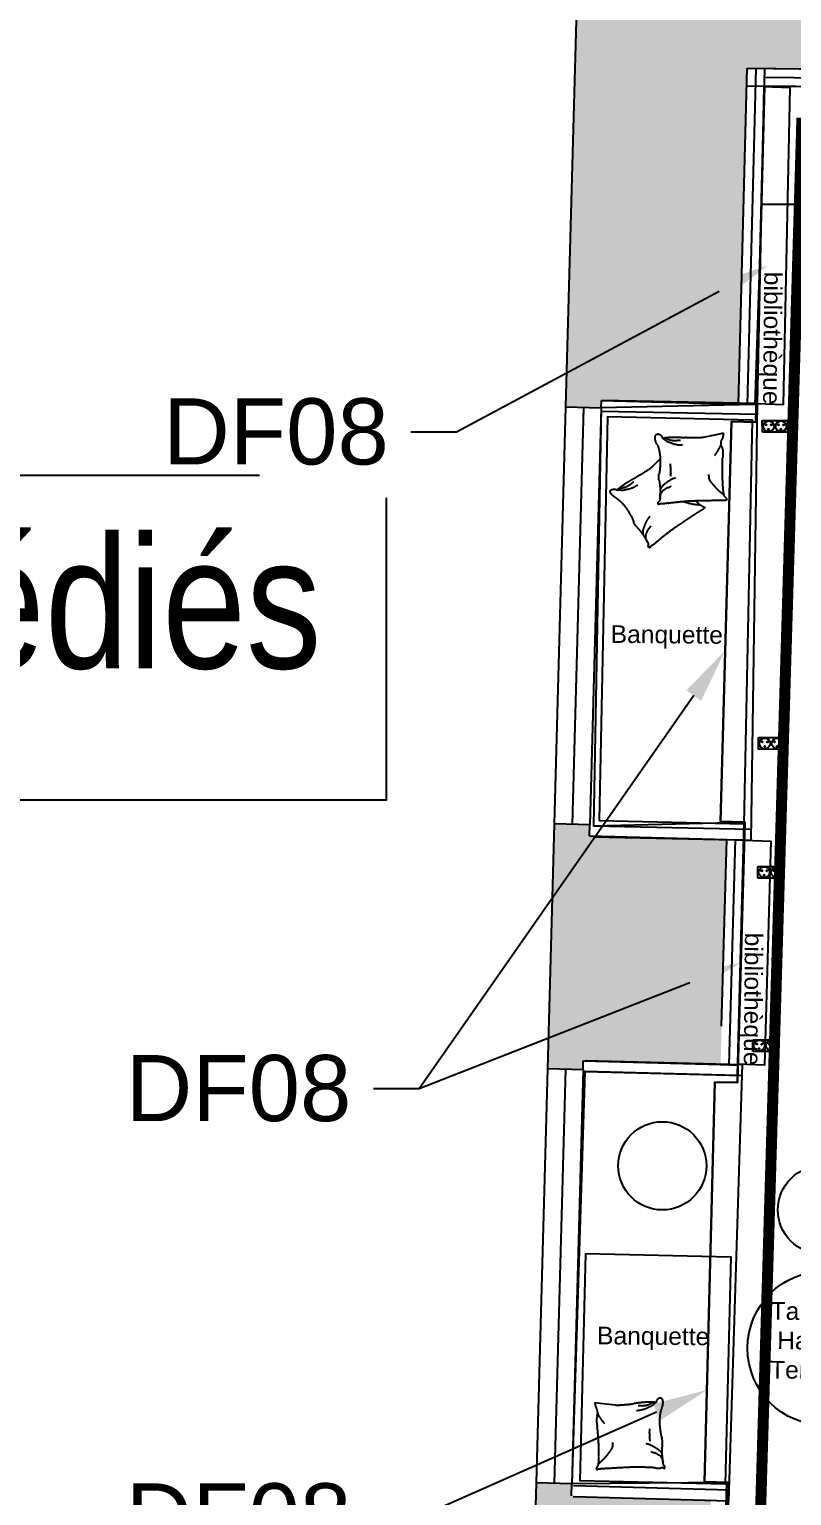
# Model space of a CAD drawing. Extents: x -27 to 25.3, y -8.5 to 57.5.
# Drawn here: x -18.11 to -14.65, y 36.77 to 43.42 of the extents above; entities that cross this region are included whole.
import ezdxf
from ezdxf import colors
from ezdxf.entities.mleader import LeaderData, LeaderLine
from ezdxf.math import Vec2, Vec3

# ---------------------------------------------------------------- set-up
doc = ezdxf.new("R2010")
doc.units = 0
doc.header["$LTSCALE"] = 0.002
doc.linetypes.add('CACHE', pattern=[0.375, 0.25, -0.125])
doc.linetypes.add('HIDDEN', pattern=[9.525, 6.35, -3.175])
for name, color, linetype in [('01-FAC_CHASSIS', 4, 'Continuous'), ('01-FAC_CHASSIS EXI', 4, 'Continuous'), ('01-STR_MACONNERIE_HACH', 252, 'Continuous'), ('02-CLOISON', 2, 'Continuous'), ('02-ISOLATION', 6, 'ISOLATION'), ('_ANNO-CONCEPT-T', 7, 'Continuous'), ('A-legende', 7, 'Continuous'), ('A-mobilier', 252, 'Continuous'), ('A-texte', 7, 'Continuous')]:
    doc.layers.add(name, color=color, linetype=linetype)
for name, color, linetype, true_color in [('04-MOBILIER', 1, 'Continuous', 0xff0000), ('A-Détails', 7, 'Continuous', 0x00a500), ('SA-ELEVATION', 2, 'Continuous', 0xffff00)]:
    doc.layers.add(name, color=color, linetype=linetype, true_color=true_color)
doc.layers.add('plafond', color=5, linetype='Continuous', lineweight=25, true_color=0x0000ff)
doc.styles.get("Standard").update_dxf_attribs({"font": 'ARIALN.TTF'})
doc.styles.add('Y_TXT_COT', font='arial.ttf', dxfattribs={"height": 0.2})
doc.linetypes.add('ISOLATION', pattern='A,0.00254,-2.54,[134,ltypeshp.shx,S=2.54,R=0,X=-2.54,Y=0],-5.08,[134,ltypeshp.shx,S=2.54,R=180,X=2.54,Y=0],-2.54', length=10.16254)

# ---------------------------------------------------------------- blocks, each defined once
blk = doc.blocks.new('Xref-R4-2018-11')
at = {"layer": '01-STR_MACONNERIE_HACH'}
h = blk.add_hatch(color=256, dxfattribs=at)
h.dxf.hatch_style = 1
h.paths.add_polyline_path([(-9.3074, 17.9196), (-7.8936, 17.89), (-7.9015, 17.5127), (-7.6049, 17.5065), (-7.5883, 18.3037), (-8.1072, 18.3145), (-8.1076, 18.3149), (-8.2076, 18.3162), (-8.2083, 18.2259), (-9.7178, 18.2644), (-9.7853, 15.6173), (-7.5994, 15.6223), (-7.5998, 15.7823), (-7.641, 15.7822), (-7.6222, 16.6814), (-7.9187, 16.6876), (-7.9291, 16.1904), (-9.3429, 16.2199)])
h.paths.add_polyline_path([(-12.6394, 16.3656), (-13.2978, 16.3837), (-13.2962, 16.4428), (-13.4562, 16.4472), (-13.4791, 15.6088), (-12.6587, 15.6107)])
h.paths.add_polyline_path([(-12.5241, 20.8874), (-13.1739, 20.9052), (-13.1728, 20.9435), (-13.3328, 20.9479), (-13.3628, 19.851), (-13.2029, 19.8466), (-13.2022, 19.8724), (-12.5505, 19.8545)])
h.paths.add_polyline_path([(-12.4474, 23.898), (-13.0914, 23.9156), (-13.0902, 23.9563), (-13.2502, 23.9606), (-13.281, 22.8348), (-13.1211, 22.8304), (-13.1199, 22.8744), (-12.4739, 22.8567)])
h.paths.add_polyline_path([(-12.3709, 26.895), (-13.0092, 26.9125), (-13.0081, 26.9533), (-13.168, 26.9577), (-13.1984, 25.8503), (-13.0384, 25.846), (-13.0374, 25.8831), (-12.3971, 25.8673)])
h.paths.add_polyline_path([(-12.2947, 29.8842), (-12.9273, 29.9015), (-12.9258, 29.956), (-13.0857, 29.9604), (-13.1162, 28.8463), (-12.9563, 28.8419), (-12.9549, 28.892), (-12.3204, 28.8763)])
h.paths.add_polyline_path([(-12.2221, 32.879), (-12.8452, 32.8944), (-12.8438, 32.9456), (-13.0037, 32.95), (-13.0342, 31.8382), (-12.8743, 31.8338), (-12.8732, 31.8746), (-12.2501, 31.8575)])
edge = h.paths.add_edge_path()
edge.add_line((-12.1292, 36.3771), (-10.5842, 36.3601))
edge.add_arc((-9.5753, 36.4146), 1.0104, 149.39268, 183.09018, ccw=False)
edge.add_line((-10.4449, 36.929), (-12.8939, 36.956))
edge.add_line((-12.8939, 36.956), (-12.9519, 34.8411))
edge.add_line((-12.9519, 34.8411), (-12.792, 34.8367))
edge.add_line((-12.792, 34.8367), (-12.791, 34.8705))
edge.add_line((-12.791, 34.8705), (-12.168, 34.8534))
edge.add_line((-12.168, 34.8534), (-12.1292, 36.3771))
edge = h.paths.add_edge_path()
edge.add_line((-10.4266, 36.6084), (-10.4051, 36.6081))
edge.add_line((-10.4051, 36.6081), (-10.4044, 36.6681))
edge.add_line((-10.4044, 36.6681), (-10.4259, 36.6684))
edge.add_line((-10.4259, 36.6684), (-10.4231, 36.9288))
edge.add_line((-10.4231, 36.9288), (-10.4449, 36.929))
edge.add_arc((-9.5753, 36.4146), 1.0104, 149.39268, 183.09018)
edge.add_line((-10.5842, 36.3601), (-10.4293, 36.3584))
edge.add_line((-10.4293, 36.3584), (-10.4266, 36.6084))
for p, q in [((-12.9519, 34.8411), (-12.8939, 36.956)), ((-12.168, 34.8534), (-12.1292, 36.3771)), ((-12.1292, 36.3771), (-10.4293, 36.3584)), ((-12.792, 34.8367), (-12.791, 34.8705)), ((-13.0342, 31.8382), (-13.0037, 32.95)), ((-12.8452, 32.8944), (-12.8438, 32.9456)), ((-12.8452, 32.8944), (-12.2221, 32.879)), ((-12.8743, 31.8338), (-12.8732, 31.8746)), ((-13.1162, 28.8463), (-13.0857, 29.9604)), ((-12.9273, 29.9015), (-12.9258, 29.956))]:
    blk.add_line(p, q)
for points in [[(-12.791, 34.8705), (-12.168, 34.8534)], [(-12.9519, 34.8411), (-12.792, 34.8367)], [(-12.8438, 32.9456), (-13.0037, 32.95)], [(-12.2454, 32.0309), (-12.2221, 32.879)], [(-12.8732, 31.8746), (-12.2503, 31.8575)], [(-12.8743, 31.8338), (-13.0342, 31.8382)], [(-12.9258, 29.956), (-13.0857, 29.9604)]]:
    blk.add_lwpolyline(points)
at = {"layer": '01-FAC_CHASSIS', "linetype": 'Continuous'}
for p, q in [((-12.8719, 34.8389), (-12.9238, 32.9478)), ((-12.9543, 31.836), (-13.0057, 29.9582))]:
    blk.add_line(p, q, dxfattribs=at)
at = {"layer": '01-FAC_CHASSIS EXI'}
for points in [[(-13.0037, 32.95), (-12.9519, 34.8411)], [(-12.792, 34.8367), (-12.8438, 32.9456)], [(-13.0857, 29.9604), (-13.0342, 31.8382)], [(-12.8743, 31.8338), (-12.9258, 29.956)]]:
    blk.add_lwpolyline(points, dxfattribs=at)
at = {"layer": '02-ISOLATION', "linetype": 'Continuous'}
for points in [[(-12.6694, 16.3664), (-12.5825, 19.7753), (-12.4725, 19.7725), (-12.4421, 20.9652), (-12.5521, 20.9682), (-12.5059, 22.7775), (-12.396, 22.7747), (-12.3653, 23.9757), (-12.4753, 23.9788), (-12.4292, 25.7881), (-12.3192, 25.7854), (-12.2889, 26.9728), (-12.3989, 26.9758), (-12.3524, 28.797), (-12.2425, 28.7942), (-12.2127, 29.962), (-12.3227, 29.965), (-12.2764, 31.7781), (-12.1725, 31.7755), (-12.14, 32.9568), (-12.2499, 32.9598), (-12.2002, 34.7744), (-12.0901, 34.7716), (-12.0492, 36.3751)], [(-12.1292, 36.3771), (-10.4293, 36.3584)], [(-12.13, 36.2971), (-10.3502, 36.2775)], [(-12.168, 34.8534), (-12.088, 34.8513)], [(-12.2221, 32.879), (-12.1422, 32.8768)], [(-12.2503, 31.8575), (-12.1703, 31.8553)]]:
    blk.add_lwpolyline(points, dxfattribs=at)
at = {"layer": '02-ISOLATION', "linetype": 'ISOLATION', "ltscale": 0.004}
for points in [[(-12.128, 34.8524), (-12.0892, 36.3761)], [(-12.0502, 36.3362), (-10.4298, 36.3184)], [(-12.2103, 31.8564), (-12.1822, 32.8779)]]:
    blk.add_lwpolyline(points, dxfattribs=at)
blk = doc.blocks.new('PCD-1.10')
at = {"color": 0}
for p, q in [((0, 0), (0, 3.19)), ((0, 3.19), (6.84, 3.19)), ((6.84, 0), (0, 0)), ((6.84, 3.19), (6.84, 0))]:
    blk.add_line(p, q, dxfattribs=at)
for centre, radius in [((1.72, 1.61), 1.46), ((1.03, 2.04), 0.146), ((1.7, 0.8), 0.146), ((2.44, 1.99), 0.146), ((5.08, 1.61), 1.46), ((4.39, 2.04), 0.146), ((5.05, 0.8), 0.146), ((5.79, 1.99), 0.146)]:
    blk.add_circle(centre, radius, dxfattribs=at)
blk = doc.blocks.new('Coussins')
at = {"linetype": 'HIDDEN', "ltscale": 0.2}
for points in [[(-0.1748, 0.421, -0.006204), (-0.1849, 0.4466, -0.021828), (-0.2009, 0.4922, -0.018818), (-0.2168, 0.5456, -0.019326), (-0.2198, 0.5576, 0.01735), (-0.223, 0.571, 0.129675), (-0.2285, 0.5834, -0.191716), (-0.2317, 0.5923, -0.363489), (-0.2302, 0.595, 0.585858), (-0.2298, 0.5978, 0.215512), (-0.2313, 0.599, 0.076444), (-0.2352, 0.5991, 0.153708), (-0.2418, 0.5933, -0.111249), (-0.2502, 0.5839, -0.014624), (-0.2714, 0.5737, -0.010837), (-0.3009, 0.5623, -0.018442), (-0.3313, 0.5539, 0.03204), (-0.3486, 0.5483, 0.033397), (-0.3572, 0.5433, -0.017905), (-0.373, 0.5329, -0.026564), (-0.4224, 0.5099, -0.032941), (-0.4653, 0.4995, -0.035782), (-0.4828, 0.4992, 0.031893), (-0.5025, 0.4991, 0.036831), (-0.5139, 0.4965, 0.049225), (-0.5215, 0.4923, 0.494818), (-0.5205, 0.4764, 0.263368), (-0.5025, 0.4666, 0.263368)], [(-0.292, 0.5655, -0.027842), (-0.3, 0.5534, -0.048685), (-0.3035, 0.5451, -0.023666), (-0.3096, 0.5218, -0.031223), (-0.3126, 0.5028, -0.046801), (-0.3128, 0.4961, -0.023191), (-0.3118, 0.482)], [(-0.2559, 0.5835, -0.088153), (-0.2708, 0.5751, -0.088153), (-0.2809, 0.5582, -0.077547), (-0.2848, 0.5381, -0.077547), (-0.2837, 0.5149)], [(-0.4211, 0.2391), (-0.4321, 0.2938, 0.073041), (-0.4366, 0.3091, 0.023305), (-0.4562, 0.355, 0.018299), (-0.4644, 0.3718, -0.01097), (-0.4783, 0.3997, -0.042281), (-0.4892, 0.4254, -0.027201), (-0.5026, 0.4668)], [(-0.5026, 0.4666, 0.077379), (-0.4795, 0.453, 0.077379), (-0.4582, 0.4306, 0.047525), (-0.4468, 0.4134, 0.047525), (-0.4373, 0.3943)], [(-0.468, 0.1562, -0.316205), (-0.491, 0.1504, -0.438288), (-0.4978, 0.1677, -0.052587), (-0.4926, 0.1762, -0.051632), (-0.4855, 0.1836, -0.064659), (-0.4701, 0.1936, 0.062916), (-0.4542, 0.2039, 0.053373), (-0.4235, 0.2359, 0.043578), (-0.3942, 0.2816, 0.030103), (-0.3865, 0.2986, -0.05552), (-0.3818, 0.3077, -0.053337), (-0.3701, 0.3218, 0.031263), (-0.3491, 0.345, 0.017719), (-0.3299, 0.371, 0.025059), (-0.3178, 0.3904, 0.180618), (-0.316, 0.4029, -0.268753), (-0.3133, 0.4113, -0.10234), (-0.3099, 0.4133, -0.239588), (-0.3081, 0.4131, -0.335177), (-0.3073, 0.4105, 0.264937), (-0.3067, 0.4073, 0.10977), (-0.2991, 0.4015, -0.078133), (-0.288, 0.394, -0.008879), (-0.2775, 0.384, 0.011105), (-0.2691, 0.376, 0.011393), (-0.2271, 0.3394, 0.013124), (-0.1891, 0.3095, 0.003705), (-0.1727, 0.2974, 0.000802), (-0.0962, 0.2423, 0.018912), (-0.0716, 0.2259, -0.07778), (-0.0661, 0.2213, -0.415863), (-0.0661, 0.2203, -0.048606), (-0.0718, 0.2164, -0.090741), (-0.0789, 0.214, 0.102316), (-0.0851, 0.2116, 0.062567), (-0.0944, 0.204, 0.023201), (-0.1157, 0.1796, 0.00979), (-0.1516, 0.1323, 0.011884), (-0.1795, 0.0921, 0.014676), (-0.1906, 0.0741, -0.013893), (-0.2023, 0.0551, -0.103313), (-0.2221, 0.0353, 0.129337), (-0.2371, 0.0186, 0.082291), (-0.241, 0.0067, -0.06757), (-0.2452, -0.0079, -0.030442), (-0.2509, -0.0189, -0.494886), (-0.2519, -0.019), (-0.269, -0.0012), (-0.316, 0.0479, 0.044256), (-0.3281, 0.0585, 0.014203), (-0.3691, 0.0867, 0.010103), (-0.3828, 0.0952, -0.004809), (-0.4118, 0.1126, -0.026481), (-0.4343, 0.1282, -0.016509), (-0.4683, 0.1563)], [(-0.4988, 0.4541, 0.05369), (-0.4887, 0.4465, 0.070312), (-0.4815, 0.4384, 0.015448), (-0.4774, 0.4325, 0.013244), (-0.4729, 0.4253, 0.082127), (-0.4665, 0.412, 0.064164), (-0.4614, 0.3937)], [(-0.1748, 0.421, 0.001963), (-0.1424, 0.3401, 0.001963)], [(-0.3433, 0.3525, -0.027842), (-0.3435, 0.338, -0.048685), (-0.3421, 0.3291, -0.023666), (-0.3347, 0.3062, -0.031223), (-0.3271, 0.2885, -0.046801), (-0.3237, 0.2827, -0.023191), (-0.3153, 0.2713)], [(-0.3224, 0.387, -0.088153), (-0.3305, 0.3719, -0.088153), (-0.33, 0.3523, -0.077547), (-0.3225, 0.3331, -0.077547), (-0.3092, 0.3141)], [(-0.1543, 0.3082, -0.016108), (-0.1794, 0.3218, -0.024599), (-0.1959, 0.3289, -0.009477), (-0.2249, 0.3385, -0.001721), (-0.2267, 0.3391, -0.072521)], [(-0.3703, 0.2313, -0.009729), (-0.3603, 0.2428, -0.009729), (-0.3507, 0.255, -0.007971), (-0.3432, 0.2655, -0.007971), (-0.3361, 0.2765)], [(-0.0891, 0.2089, -0.016108), (-0.1177, 0.207, -0.024599), (-0.1354, 0.2041, -0.009477), (-0.1651, 0.1968, -0.015937), (-0.1819, 0.1914, -0.072521), (-0.1891, 0.1868, -0.033339), (-0.2001, 0.1729)], [(-0.4681, 0.1562, 0.077379), (-0.4414, 0.157, 0.077379), (-0.4114, 0.1495, 0.047525), (-0.3925, 0.1411, 0.047525), (-0.3742, 0.1301)], [(-0.4582, 0.1476, 0.05369), (-0.4456, 0.1466, 0.070312), (-0.4353, 0.1436, 0.015448), (-0.4286, 0.1408, 0.013244), (-0.4209, 0.1372, 0.082127), (-0.4084, 0.1293, 0.064164), (-0.3943, 0.1166)], [(-0.2304, 0.0283, -0.009729), (-0.228, 0.0433, -0.009729), (-0.2265, 0.0588, -0.007971), (-0.2258, 0.0717, -0.007971), (-0.2257, 0.0848)]]:
    blk.add_lwpolyline(points, format="xyb", dxfattribs=at)
for centre, radius, start, end in [((0.1012, 0.4322), 0.2605, 200.71231, 207.20581), ((-0.0134, -0.243), 0.5695, 105.03742, 106.90344), ((-0.1473, 0.2357), 0.0726, 91.70899, 101.00405), ((-0.1512, 0.284), 0.0243, 71.34122, 85.7563), ((-0.1297, 0.3466), 0.0418, 250.73983, 261.8028), ((-0.1328, 0.3494), 0.0443, 266.34897, 275.44973), ((-0.1439, 0.305), 0.0157, 4.53672, 31.23284), ((-0.129, 0.306), 0.000799, 297.04846, 17.47108)]:
    blk.add_arc(centre, radius, start, end, dxfattribs=at)
blk = doc.blocks.new('Niche-1-R+4')
at = {"layer": '04-MOBILIER', "ltscale": 0.01}
for p, q in [((0, 0), (0.7145, -0.0178)), ((-0.0012, -0.05), (0.7132, -0.0678)), ((0.6526, -1.9988), (0.7145, -0.0178)), ((0.6526, -1.9988), (-0.0543, -1.9795)), ((0.654, -1.9488), (-0.0529, -1.9295))]:
    blk.add_line(p, q, dxfattribs=at)
blk.add_lwpolyline([(0.023, -0.0755), (0.6816, -0.0907), (0.6355, -1.9218), (-0.0231, -1.9066)], close=True, dxfattribs=at)
at = {"layer": '04-MOBILIER', "rotation": 32.04896694003696}
blk.add_blockref('Coussins', (0.7084, -1.7062), dxfattribs=at)
blk = doc.blocks.new('Coussin simple')
at = {"linetype": 'HIDDEN', "ltscale": 0.2}
for points in [[(-12.5146, 1.8499, -0.316205), (-12.5004, 1.8689, -0.438288), (-12.4842, 1.8598, -0.052587), (-12.483, 1.8498, -0.051632), (-12.4838, 1.8396, -0.064659), (-12.4895, 1.8221, 0.062916), (-12.4954, 1.8042, 0.053373), (-12.4991, 1.76, 0.043578), (-12.4932, 1.706, 0.030103), (-12.4885, 1.6879, -0.05552), (-12.4864, 1.678, -0.053337), (-12.4866, 1.6596, 0.031263), (-12.4884, 1.6284, 0.017719), (-12.487, 1.5961, 0.025059), (-12.4841, 1.5734, 0.180618), (-12.4777, 1.5625, -0.268753), (-12.4745, 1.5543, -0.10234), (-12.4759, 1.5506, -0.239588), (-12.4775, 1.5496, -0.335177), (-12.4797, 1.5511, 0.264937), (-12.4821, 1.5532, 0.10977), (-12.4917, 1.553, -0.078133), (-12.505, 1.5518, -0.008879), (-12.5195, 1.553, 0.011105), (-12.5311, 1.554, 0.011393), (-12.5867, 1.556, 0.013124), (-12.6351, 1.5554, 0.003705), (-12.6555, 1.5544, 0.000802), (-12.7496, 1.5492, 0.018912), (-12.779, 1.5464, -0.07778), (-12.7862, 1.5466, -0.415863), (-12.7868, 1.5474, -0.048606), (-12.7849, 1.554, -0.090741), (-12.7809, 1.5603, 0.102316), (-12.7775, 1.566, 0.062567), (-12.775, 1.5778, 0.023201), (-12.7739, 1.6102, 0.00979), (-12.7757, 1.6696, 0.011884), (-12.7793, 1.7184, 0.014676), (-12.782, 1.7393, -0.013893), (-12.7848, 1.7614, -0.103313), (-12.7819, 1.7893, 0.129337), (-12.7807, 1.8117, 0.082291), (-12.7852, 1.8234, -0.06757), (-12.7911, 1.8375, -0.030442), (-12.7935, 1.8496, -0.494886), (-12.7929, 1.8503), (-12.7683, 1.8471), (-12.7009, 1.8385, 0.044256), (-12.6849, 1.8379, 0.014203), (-12.6352, 1.8418, 0.010103), (-12.6193, 1.8438, -0.004809), (-12.5858, 1.8485, -0.026481), (-12.5584, 1.8505, -0.016509), (-12.5144, 1.85)], [(-12.7798, 1.8, -0.009729), (-12.7722, 1.7868, -0.009729), (-12.7637, 1.7738, -0.007971), (-12.7561, 1.7633, -0.007971), (-12.7479, 1.753)], [(-12.5146, 1.85, 0.077379), (-12.5349, 1.8326, 0.077379), (-12.5629, 1.8195, 0.047525), (-12.5828, 1.8142, 0.047525), (-12.604, 1.8113)], [(-12.5277, 1.8505, 0.05369), (-12.5381, 1.8433, 0.070312), (-12.548, 1.8391, 0.015448), (-12.5549, 1.8371, 0.013244), (-12.5632, 1.8351, 0.082127), (-12.5779, 1.8333, 0.064164), (-12.5968, 1.8344)], [(-12.5434, 1.7301, -0.009729), (-12.544, 1.7149, -0.009729), (-12.5437, 1.6994, -0.007971), (-12.5429, 1.6865, -0.007971), (-12.5416, 1.6734)], [(-12.7761, 1.5707, -0.016108), (-12.7551, 1.5902, -0.024599), (-12.7432, 1.6035, -0.009477), (-12.7247, 1.6279, -0.015937), (-12.715, 1.6427, -0.072521), (-12.7122, 1.6507, -0.033339), (-12.7125, 1.6684)], [(-12.4882, 1.6189, -0.027842), (-12.4971, 1.6303, -0.048685), (-12.5038, 1.6363, -0.023666), (-12.524, 1.6495, -0.031223), (-12.541, 1.6584, -0.046801), (-12.5473, 1.6608, -0.023191), (-12.561, 1.6644)], [(-12.4827, 1.5789, -0.088153), (-12.486, 1.5957, -0.088153), (-12.4987, 1.6107, -0.077547), (-12.5165, 1.6209, -0.077547), (-12.5388, 1.6273)]]:
    blk.add_lwpolyline(points, format="xyb", dxfattribs=at)
blk = doc.blocks.new('Niche-2-R+4')
at = {"layer": '04-MOBILIER', "ltscale": 0.01}
for p, q in [((0, 0), (0.7145, -0.0178)), ((-0.0012, -0.05), (0.7132, -0.0678)), ((0.6526, -1.9988), (0.7145, -0.0178)), ((0.6526, -1.9988), (-0.0543, -1.9795)), ((0.654, -1.9488), (-0.0529, -1.9295))]:
    blk.add_line(p, q, dxfattribs=at)
blk.add_lwpolyline([(0.0029, -0.8753), (0.6615, -0.8905), (0.6355, -1.9218), (-0.0231, -1.9066)], close=True, dxfattribs=at)
at = {"layer": '04-MOBILIER'}
blk.add_blockref('Coussin simple', (12.8363, -3.4007), dxfattribs=at)
blk = doc.blocks.new('A$C0E126796')
at = {"layer": '01-FAC_CHASSIS', "linetype": 'Continuous'}
for p, q in [((-1.0819, 3.64), (-1.1338, 1.7489)), ((-1.1643, 0.6372), (-1.2157, -1.2406))]:
    blk.add_line(p, q, dxfattribs=at)
at = {"layer": '02-CLOISON', "linetype": 'Continuous'}
blk.add_line((3.0303, 4.5611), (-0.274, 4.5611), dxfattribs=at)
for points in [[(-0.2939, 3.6582), (-0.1751, 3.6532), (-0.1443, 5.0898), (-0.2631, 5.0948)], [(-0.3523, 1.6766), (-0.2317, 1.6724), (-0.2608, 0.6558), (-0.3814, 0.66)]]:
    blk.add_lwpolyline(points, close=True, dxfattribs=at)
at = {"layer": '04-MOBILIER', "ltscale": 0.01}
for centre in [(-0.7245, 0.1995), (0, -0.0004)]:
    blk.add_circle(centre, 0.2, dxfattribs=at)
at = {"layer": '04-MOBILIER', "linetype": 'Continuous'}
blk.add_circle((0.0126, -0.6279, 0), 0.35, dxfattribs=at)
at = {"layer": 'plafond', "color": 5, "lineweight": -2, "xscale": 0.01669227516125703, "yscale": 0.01669227516125703, "zscale": 0.01669227516125703, "rotation": 0.07392321233090438}
for p in [(-0.2704, 3.5273), (-0.288, 2.0888), (-0.2906, 1.5044), (-0.3132, 0.7179)]:
    blk.add_blockref('PCD-1.10', p, dxfattribs=at)
at = {"layer": 'SA-ELEVATION', "xscale": -1, "rotation": 177.3636836837911}
blk.add_blockref('Niche-1-R+4', (-1.0379, 1.6917), dxfattribs=at)
at = {"layer": 'SA-ELEVATION'}
blk.add_blockref('Niche-2-R+4', (-1.0744, 0.6769), dxfattribs=at)
at = {"layer": '_ANNO-CONCEPT-T', "char_height": 0.08, "width": 1.472401, "attachment_point": 1}
for s, insert, rotation in [('{\\fArial|b0|i0|c0|p34;bibliothèque}', (-0.182, 4.2551), 269.50124), ('{\\fArial|b0|i0|c0|p34;Banquette}', (-0.9586, 2.6521), 359.50124), ('{\\fArial|b0|i0|c0|p34;bibliothèque}', (-0.2695, 1.2569), 269.50124), ('{\\fArial|b0|i0|c0|p34;Table\\P Hay \\PTerrazzo / }', (-0.2325, -0.4184), 359.50124), ('{\\fArial|b0|i0|c0|p34;Banquette}', (-1.0204, -0.5301), 359.50124)]:
    blk.add_mtext(s, dxfattribs=dict(at, insert=insert, rotation=rotation))

msp = doc.modelspace()

# ---------------------------------------------------------------- linework, layer by layer
at = {"ltscale": 0.01}
msp.add_lwpolyline([(-9.0904, 27.109), (-9.0385, 43.1022), (-10.5637, 43.119), (-10.5662, 42.889), (-11.484, 42.8991), (-11.4788, 43.3791), (-13.0719, 43.3966), (-13.0746, 43.1467), (-14.7756, 43.1654), (-14.8145, 41.6407), (-14.9246, 41.6435), (-14.9743, 39.8289), (-14.8644, 39.8259), (-14.8969, 38.6446), (-15.0008, 38.6473), (-15.0471, 36.8341), (-14.9371, 36.8311), (-14.9669, 35.6634), (-15.0768, 35.6662), (-15.1233, 33.8449), (-15.0133, 33.8419), (-15.0436, 32.6545), (-15.1536, 32.6573), (-15.1997, 30.8479)], dxfattribs=at)
at = {"layer": 'A-legende', "color": 21, "linetype": 'CACHE', "ltscale": 1000, "true_color": 0xff9f7f, "const_width": 0.05}
msp.add_lwpolyline([(-14.6051, 43.0214), (-14.891, 33.3964)], dxfattribs=at)
at = {"layer": 'A-texte'}
msp.add_lwpolyline([(-26.0147, 41.3996), (-16.493, 41.3996), (-16.493, 39.9258), (-26.0147, 39.9258)], close=True, dxfattribs=at)

# ---------------------------------------------------------------- block references
at = {"ltscale": 0.01}
msp.add_blockref('Xref-R4-2018-11', (-2.7244, 6.8691), dxfattribs=at)
at = {"layer": 'A-mobilier', "color": 30, "ltscale": 0.01, "true_color": 0xff7f00}
msp.add_blockref('A$C0E126796', (-14.5144, 38.0676), dxfattribs=at)

# ---------------------------------------------------------------- texts
at = {"layer": 'A-texte', "ltscale": 0.1, "insert": (-25.1973, 41.1213), "char_height": 0.59757, "attachment_point": 1}
msp.add_mtext_dynamic_manual_height_columns('6 postes en bureaux dédiés', width=19.719669, gutter_width=12.5, heights=[0], dxfattribs=at)

# ---------------------------------------------------------------- next in the draw order: leaders
at = {"layer": 'A-Détails'}
ml = msp.add_multileader_mtext('Standard', dxfattribs=at)
ml.set_content('DF06', color=256, style='Y_TXT_COT')
ml.set_leader_properties()
ml.build(insert=Vec2(0, 0))
ml.multileader.update_dxf_attribs({"has_text_frame": 1, "text_left_attachment_type": 2, "text_right_attachment_type": 2, "dogleg_length": 1, "arrow_head_size": 0.25})
ctx = ml.context
ctx.base_point, ctx.char_height, ctx.arrow_head_size, ctx.landing_gap_size, ctx.plane_origin = Vec3(-15.4844, 44.5274), 0.3, 0.25, 0.1, Vec3(-15.0979, 44.7695)
ctx.left_attachment, ctx.right_attachment, ctx.text_align_type = 2, 2, 2
notes = []
notes.append((ctx, [(1, (1, 1, 0), (-14.1039, 44.5274), (-1, 0), 0.2072, [(0, [(-12.6966, 43.0295)], 0, [])])]))
ctx.mtext.insert, ctx.mtext.rotation, ctx.mtext.width, ctx.mtext.defined_height, ctx.mtext.alignment, ctx.mtext.flow_direction = Vec3(-14.4112, 44.6805), 6.283185, 0.436539, 0.1999, 3, 5
ctx.mtext.has_bg_fill, ctx.mtext.bg_color, ctx.mtext.bg_scale_factor, ctx.mtext.bg_transparency, ctx.mtext.use_window_bg_color = 1, -1027028792, 1.5, 0, 1
ml = msp.add_multileader_mtext('Standard', dxfattribs=at)
ml.set_content('DF08', color=256, style='Y_TXT_COT')
ml.set_leader_properties()
ml.build(insert=Vec2(0, 0))
ml.multileader.update_dxf_attribs({"has_text_frame": 1, "text_left_attachment_type": 2, "text_right_attachment_type": 2, "dogleg_length": 1, "arrow_head_size": 0.25})
ctx = ml.context
ctx.base_point, ctx.char_height, ctx.arrow_head_size, ctx.landing_gap_size, ctx.plane_origin = Vec3(-17.5546, 41.5955), 0.3, 0.25, 0.1, Vec3(-17.4227, 44.463)
ctx.left_attachment, ctx.right_attachment, ctx.text_align_type = 2, 2, 2
notes.append((ctx, [(1, (1, 1, 0), (-16.1732, 41.5955), (-1, 0), 0.2072, [(0, [(-14.7597, 42.352)], 0, [])])]))
ctx.mtext.insert, ctx.mtext.rotation, ctx.mtext.width, ctx.mtext.defined_height, ctx.mtext.alignment, ctx.mtext.flow_direction = Vec3(-16.4805, 41.7487), 6.283185, 0.436539, 0.1999, 3, 5
ctx.mtext.has_bg_fill, ctx.mtext.bg_color, ctx.mtext.bg_scale_factor, ctx.mtext.bg_transparency, ctx.mtext.use_window_bg_color = 1, -1027028792, 1.5, 0, 1
ml = msp.add_multileader_mtext('Standard', dxfattribs=at)
ml.set_content('DF08', color=256, style='Y_TXT_COT')
ml.set_leader_properties()
ml.build(insert=Vec2(0, 0))
ml.multileader.update_dxf_attribs({"has_text_frame": 1, "text_left_attachment_type": 2, "text_right_attachment_type": 2, "dogleg_length": 1, "arrow_head_size": 0.25})
ctx = ml.context
ctx.base_point, ctx.char_height, ctx.arrow_head_size, ctx.landing_gap_size, ctx.plane_origin = Vec3(-17.7248, 38.6165), 0.3, 0.25, 0.1, Vec3(-17.4227, 41.4841)
ctx.left_attachment, ctx.right_attachment, ctx.text_align_type = 2, 2, 2
notes.append((ctx, [(1, (1, 1, 0), (-16.3435, 38.6165), (-1, 0), 0.2072, [(0, [(-14.9531, 40.6051)], 0, [])])]))
ctx.mtext.insert, ctx.mtext.rotation, ctx.mtext.width, ctx.mtext.defined_height, ctx.mtext.alignment, ctx.mtext.flow_direction = Vec3(-16.6507, 38.7697), 6.283185, 0.436539, 0.1999, 3, 5
ctx.mtext.has_bg_fill, ctx.mtext.bg_color, ctx.mtext.bg_scale_factor, ctx.mtext.bg_transparency, ctx.mtext.use_window_bg_color = 1, -1027028792, 1.5, 0, 1
ml = msp.add_multileader_mtext('Standard', dxfattribs=at)
ml.set_content('DF08', color=256, style='Y_TXT_COT')
ml.set_leader_properties()
ml.build(insert=Vec2(0, 0))
ml.multileader.update_dxf_attribs({"has_text_frame": 1, "text_left_attachment_type": 2, "text_right_attachment_type": 2, "dogleg_length": 1, "arrow_head_size": 0.25})
ctx = ml.context
ctx.base_point, ctx.char_height, ctx.arrow_head_size, ctx.landing_gap_size, ctx.plane_origin = Vec3(-17.7248, 36.6735), 0.3, 0.25, 0.1, Vec3(-17.4227, 39.541)
ctx.left_attachment, ctx.right_attachment, ctx.text_align_type = 2, 2, 2
notes.append((ctx, [(1, (1, 1, 0), (-16.3435, 36.6735), (-1, 0), 0.2072, [(0, [(-14.9305, 36.2034)], 0, [])])]))
ctx.mtext.insert, ctx.mtext.rotation, ctx.mtext.width, ctx.mtext.defined_height, ctx.mtext.alignment, ctx.mtext.flow_direction = Vec3(-16.6507, 36.8267), 6.283185, 0.436539, 0.1999, 3, 5
ctx.mtext.has_bg_fill, ctx.mtext.bg_color, ctx.mtext.bg_scale_factor, ctx.mtext.bg_transparency, ctx.mtext.use_window_bg_color = 1, -1027028792, 1.5, 0, 1
for ctx, leaders in notes:
    for number, flags, end, landing, length, lines in leaders:
        leader = LeaderData()
        leader.index, (leader.has_last_leader_line, leader.has_dogleg_vector, leader.attachment_direction) = number, flags
        leader.last_leader_point, leader.dogleg_vector, leader.dogleg_length = Vec3(end), Vec3(landing), length
        for number, points, colour, breaks in lines:
            line = LeaderLine()
            line.index, line.vertices, line.color, line.breaks = number, Vec3.list(points), colors.encode_raw_color(colour), breaks
            leader.lines.append(line)
        ctx.leaders.append(leader)

# ---------------------------------------------------------------- next in the draw order: leaders
ml = msp.add_multileader_mtext('Standard', dxfattribs=at)
ml.set_content('DF08', color=256, style='Y_TXT_COT')
ml.set_leader_properties()
ml.build(insert=Vec2(0, 0))
ml.multileader.update_dxf_attribs({"has_text_frame": 1, "text_left_attachment_type": 2, "text_right_attachment_type": 2, "dogleg_length": 1, "arrow_head_size": 0.25})
ctx = ml.context
ctx.base_point, ctx.char_height, ctx.arrow_head_size, ctx.landing_gap_size, ctx.plane_origin = Vec3(-17.7248, 38.6165), 0.3, 0.25, 0.1, Vec3(-17.4227, 41.4841)
ctx.left_attachment, ctx.right_attachment, ctx.text_align_type = 2, 2, 2
notes = []
notes.append((ctx, [(1, (1, 1, 0), (-16.3435, 38.6165), (-1, 0), 0.2072, [(0, [(-14.8819, 39.1887)], 0, [])])]))
ctx.mtext.insert, ctx.mtext.rotation, ctx.mtext.width, ctx.mtext.defined_height, ctx.mtext.alignment, ctx.mtext.flow_direction = Vec3(-16.6507, 38.7697), 6.283185, 0.436539, 0.1999, 3, 5
ctx.mtext.has_bg_fill, ctx.mtext.bg_color, ctx.mtext.bg_scale_factor, ctx.mtext.bg_transparency, ctx.mtext.use_window_bg_color = 1, -1027028792, 1.5, 0, 1
ml = msp.add_multileader_mtext('Standard', dxfattribs=at)
ml.set_content('DF08', color=256, style='Y_TXT_COT')
ml.set_leader_properties()
ml.build(insert=Vec2(0, 0))
ml.multileader.update_dxf_attribs({"has_text_frame": 1, "text_left_attachment_type": 2, "text_right_attachment_type": 2, "dogleg_length": 1, "arrow_head_size": 0.25})
ctx = ml.context
ctx.base_point, ctx.char_height, ctx.arrow_head_size, ctx.landing_gap_size, ctx.plane_origin = Vec3(-17.7248, 36.6735), 0.3, 0.25, 0.1, Vec3(-17.4227, 39.541)
ctx.left_attachment, ctx.right_attachment, ctx.text_align_type = 2, 2, 2
notes.append((ctx, [(1, (1, 1, 0), (-16.3435, 36.6735), (-1, 0), 0.2072, [(0, [(-15.0365, 37.25)], 0, [])])]))
ctx.mtext.insert, ctx.mtext.rotation, ctx.mtext.width, ctx.mtext.defined_height, ctx.mtext.alignment, ctx.mtext.flow_direction = Vec3(-16.6507, 36.8267), 6.283185, 0.436539, 0.1999, 3, 5
ctx.mtext.has_bg_fill, ctx.mtext.bg_color, ctx.mtext.bg_scale_factor, ctx.mtext.bg_transparency, ctx.mtext.use_window_bg_color = 1, -1027028792, 1.5, 0, 1
for ctx, leaders in notes:
    for number, flags, end, landing, length, lines in leaders:
        leader = LeaderData()
        leader.index, (leader.has_last_leader_line, leader.has_dogleg_vector, leader.attachment_direction) = number, flags
        leader.last_leader_point, leader.dogleg_vector, leader.dogleg_length = Vec3(end), Vec3(landing), length
        for number, points, colour, breaks in lines:
            line = LeaderLine()
            line.index, line.vertices, line.color, line.breaks = number, Vec3.list(points), colors.encode_raw_color(colour), breaks
            leader.lines.append(line)
        ctx.leaders.append(leader)

# ---------------------------------------------------------------- next in the draw order: linework, layer by layer
at = {"layer": 'Defpoints', "ltscale": 0.01}
msp.add_lwpolyline([(-14.7883, 42.6287), (-14.8191, 41.7206), (-15.5164, 41.7058), (-15.5512, 39.8093), (-14.8691, 39.826), (-14.8997, 38.6773), (-15.5901, 38.6945), (-15.6502, 36.8252), (-14.9477, 36.8314), (-14.9765, 35.7436), (-15.6793, 35.7612), (-15.7336, 33.7816), (-15.0553, 33.7631), (-15.0473, 33.0735), (-9.0705, 33.1632), (-9.0405, 42.4987), (-11.484, 42.4987), (-11.484, 42.6287), (-14.7883, 42.6287)], dxfattribs=at)

doc.saveas('drawing.dxf')
